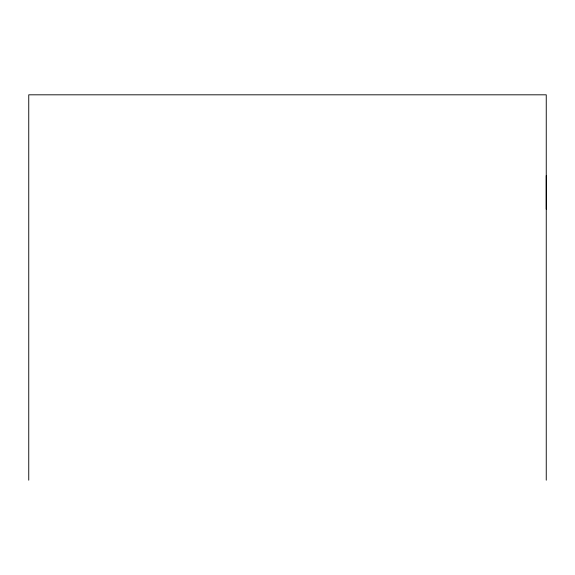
<?xml version="1.0" encoding="UTF-8"?>
<svg xmlns="http://www.w3.org/2000/svg" width="575" height="575" viewBox="0 0 575 575"><rect width="100%" height="100%" fill="white"/><g stroke="black" fill="none" stroke-linecap="round" stroke-linejoin="round"><path stroke-width="0.86" d="M546.25 209.135L546.25 175.634M546.25 480.183L546.25 94.817L28.75 94.817L28.75 480.183"/></g></svg>
